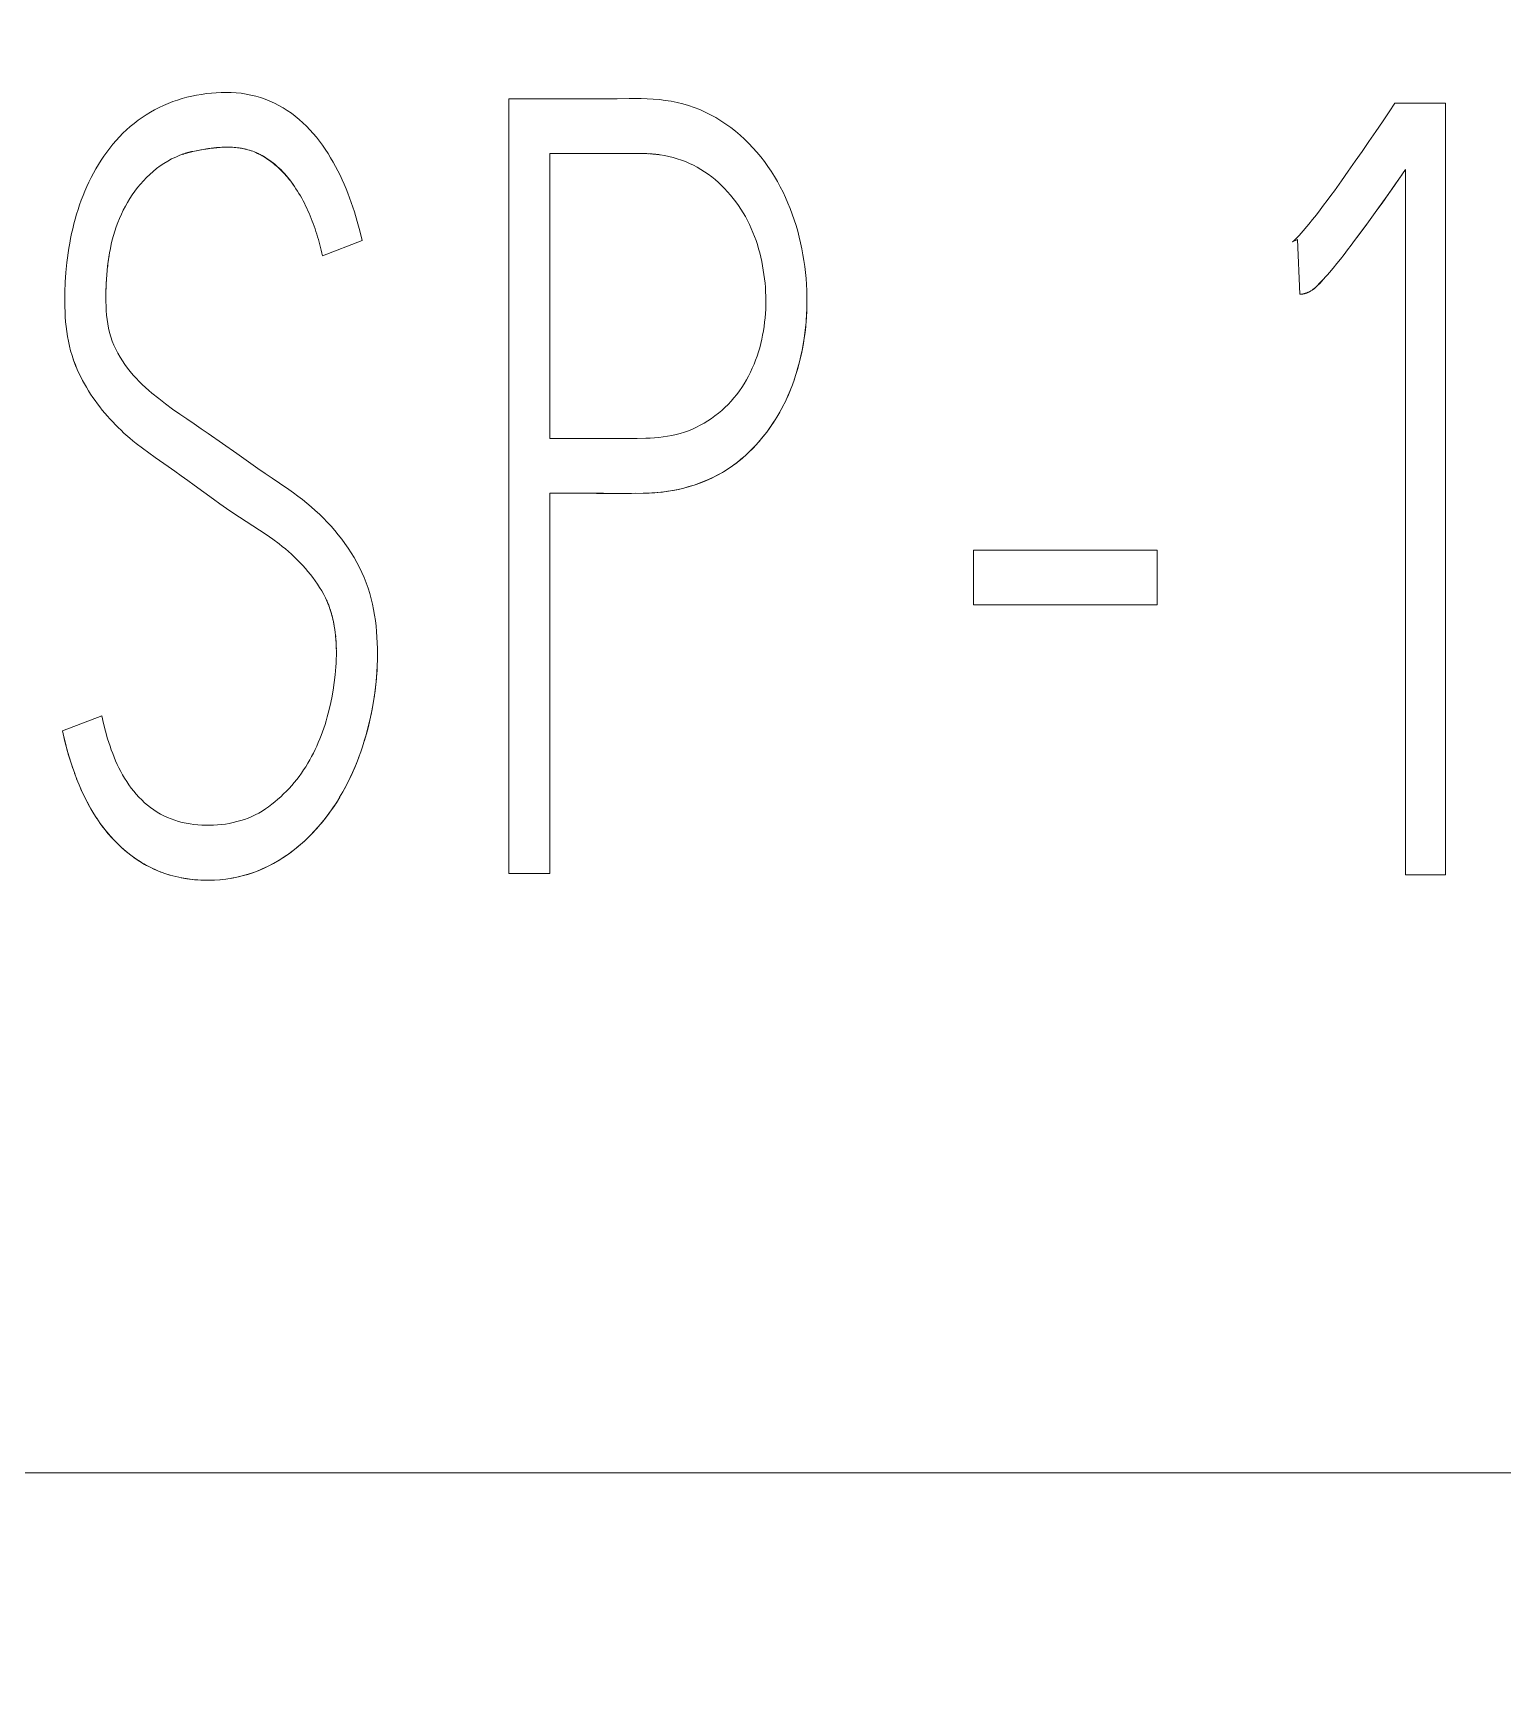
# Model space of a CAD drawing. Header units: millimetres. Extents: x 42356 to 50646, y 31507 to 39566.
# Drawn here: x 47656.512 to 47660.306, y 33863.158 to 33867.455 of the extents above; entities that cross this region are included whole.
import ezdxf

# ---------------------------------------------------------------- set-up
doc = ezdxf.new("R2010")
doc.units = ezdxf.units.MM
doc.set_wipeout_variables(frame=1)
doc.layers.add('000-PI-Oprema', color=30, linetype='Continuous', lineweight=5)

# ---------------------------------------------------------------- blocks, each defined once
blk = doc.blocks.new('A101_6ES7512-1DK01-0AB0')
at = {"layer": '000-PI-Oprema'}
for p, q in [((90.2138, 51.527), (90.2138, 49.527)), ((90.4626, 51.527), (90.2138, 51.527)), ((92.5017, 51.516), (92.487, 51.4936)), ((92.6327, 51.516), (92.5017, 51.516)), ((92.6327, 49.5241), (92.6327, 51.516)), ((92.4698, 51.4679), (92.4523, 51.4422)), ((92.487, 51.4936), (92.4698, 51.4679)), ((92.4523, 51.4422), (92.4348, 51.4166)), ((89.4114, 51.3939), (89.398, 51.3912)), ((89.4929, 51.4021), (89.4861, 51.4022)), ((89.5528, 51.3914), (89.5483, 51.3929)), ((90.3199, 51.3856), (90.3199, 50.6505)), ((92.4171, 51.3911), (92.3994, 51.3657)), ((92.4348, 51.4166), (92.4171, 51.3911)), ((92.3815, 51.3403), (92.3635, 51.315)), ((92.3994, 51.3657), (92.3815, 51.3403)), ((92.5288, 51.3441), (92.5117, 51.3194)), ((92.5288, 51.3441), (92.5288, 49.5241)), ((92.5031, 51.3071), (92.4859, 51.2825)), ((92.5117, 51.3194), (92.4945, 51.2948)), ((92.5203, 51.3318), (92.5031, 51.3071)), ((92.4685, 51.258), (92.4511, 51.2336)), ((92.4772, 51.2703), (92.4598, 51.2458)), ((92.4859, 51.2825), (92.4685, 51.258)), ((92.4945, 51.2948), (92.4772, 51.2703)), ((92.4246, 51.1971), (92.4423, 51.2214)), ((92.4335, 51.2093), (92.4511, 51.2336)), ((92.4598, 51.2458), (92.4423, 51.2214)), ((92.4068, 51.173), (92.4246, 51.1971)), ((92.4157, 51.185), (92.4335, 51.2092)), ((89.7329, 51.1218), (89.835, 51.1609)), ((92.2375, 51.158), (92.2499, 51.1637)), ((92.2499, 51.1637), (92.2563, 51.0223)), ((89.177, 51.085), (89.1765, 51.0798)), ((89.18, 51.1112), (89.1793, 51.106)), ((89.1816, 51.1216), (89.1808, 51.1164)), ((92.3326, 51.0785), (92.3423, 51.09)), ((92.3277, 51.0728), (92.3326, 51.0785)), ((89.0878, 50.8586), (89.0869, 50.8614)), ((90.9561, 50.8182), (90.9508, 50.8018)), ((89.4746, 50.6371), (89.4379, 50.6628)), ((89.4014, 50.5299), (89.4511, 50.4936)), ((90.3199, 49.527), (90.3199, 50.5091)), ((90.4585, 50.5091), (90.3199, 50.5091)), ((90.35, 50.509), (90.4405, 50.5084)), ((91.4134, 50.362), (91.4134, 50.2206)), ((91.8876, 50.362), (91.4134, 50.362)), ((91.8876, 50.2206), (91.8876, 50.362)), ((89.7419, 50.2357), (89.7406, 50.2385)), ((91.4134, 50.2206), (91.8876, 50.2206)), ((89.7668, 50.1381), (89.7662, 50.1442)), ((89.7685, 50.1076), (89.7683, 50.1137)), ((89.7686, 50.0954), (89.7686, 50.1015)), ((89.8748, 50.0954), (89.8746, 50.0792)), ((89.163, 49.9345), (89.0613, 49.8959)), ((89.8316, 49.8414), (89.826, 49.8261)), ((89.8315, 49.8411), (89.8367, 49.8567)), ((89.8361, 49.8547), (89.8416, 49.8722)), ((89.0983, 49.7711), (89.0925, 49.7863)), ((89.098, 49.7718), (89.1044, 49.7561)), ((89.3537, 49.5194), (89.3699, 49.5159)), ((89.4832, 49.5129), (89.4997, 49.5154)), ((90.2138, 49.527), (90.3199, 49.527)), ((92.5288, 49.5241), (92.6327, 49.5241)), ((43.5006, 47.9803), (100, 47.9803))]:
    blk.add_line(p, q, dxfattribs=at)
for points in [[(89.835, 51.1609), (89.829, 51.1858), (89.8225, 51.2105), (89.8152, 51.2349), (89.8072, 51.2591), (89.8029, 51.2711), (89.7984, 51.283), (89.7937, 51.2948), (89.7887, 51.3065), (89.7835, 51.3181), (89.7781, 51.3297), (89.7724, 51.3412), (89.7665, 51.3525), (89.7603, 51.3638), (89.7537, 51.3749), (89.747, 51.3858), (89.7399, 51.3966), (89.7325, 51.4072), (89.7248, 51.4176), (89.7169, 51.4277), (89.7086, 51.4375), (89.7, 51.4471), (89.6911, 51.4563), (89.6819, 51.4652), (89.6724, 51.4738), (89.6626, 51.482), (89.6524, 51.4898), (89.6419, 51.4971), (89.6311, 51.5039), (89.6199, 51.5101), (89.6085, 51.5159), (89.5968, 51.5211), (89.5848, 51.5258), (89.5727, 51.53), (89.5604, 51.5336), (89.5479, 51.5366), (89.5353, 51.5392), (89.5227, 51.5411), (89.5099, 51.5425), (89.4971, 51.5433), (89.4843, 51.5436), (89.4714, 51.5433), (89.4586, 51.5427), (89.4458, 51.5417), (89.433, 51.5403), (89.4203, 51.5385), (89.4076, 51.5364), (89.3951, 51.5338), (89.3826, 51.5309), (89.3702, 51.5275), (89.358, 51.5238), (89.3459, 51.5196), (89.334, 51.5151), (89.3223, 51.5101), (89.3107, 51.5047), (89.2994, 51.4988), (89.2883, 51.4926), (89.2774, 51.4859), (89.2668, 51.4789), (89.2564, 51.4714), (89.2463, 51.4636), (89.2364, 51.4554), (89.2268, 51.4469), (89.2175, 51.438), (89.2085, 51.4289), (89.1998, 51.4194), (89.1914, 51.4097), (89.1833, 51.3997), (89.1755, 51.3894), (89.168, 51.3789), (89.1609, 51.3682), (89.1541, 51.3573), (89.1476, 51.3462), (89.1414, 51.335), (89.1355, 51.3237), (89.1298, 51.3122), (89.1245, 51.3006), (89.1194, 51.2889), (89.1146, 51.2771), (89.11, 51.2651), (89.1057, 51.2531), (89.1017, 51.241), (89.0979, 51.2288), (89.0943, 51.2165), (89.091, 51.2041), (89.0879, 51.1917), (89.085, 51.1793), (89.0824, 51.1668), (89.08, 51.1543), (89.0778, 51.1418), (89.0759, 51.1292), (89.0741, 51.1167), (89.0726, 51.1041), (89.0702, 51.0788), (89.0685, 51.0535), (89.0676, 51.028), (89.0674, 51.0025), (89.0675, 50.9898), (89.0679, 50.977), (89.0686, 50.9643), (89.0695, 50.9515), (89.0708, 50.9389), (89.0724, 50.9262), (89.0743, 50.9136), (89.0766, 50.9011), (89.0793, 50.8887), (89.0824, 50.8764), (89.086, 50.8641), (89.09, 50.852), (89.0946, 50.84), (89.0997, 50.8281)], [(90.9561, 50.8182), (90.9605, 50.8331), (90.9645, 50.8481), (90.9681, 50.8632), (90.9714, 50.8783), (90.9742, 50.8935), (90.9767, 50.9088), (90.9788, 50.9241), (90.9805, 50.9395), (90.9818, 50.9549), (90.9828, 50.9703), (90.9834, 50.9857), (90.9837, 51.0012), (90.9836, 51.0166), (90.9831, 51.0321), (90.9823, 51.0476), (90.9812, 51.063), (90.9797, 51.0784), (90.9779, 51.0938), (90.9758, 51.1092), (90.9733, 51.1245), (90.9704, 51.1397), (90.9672, 51.1549), (90.9637, 51.1699), (90.9598, 51.1849), (90.9555, 51.1998), (90.9508, 51.2145), (90.9458, 51.2292), (90.9404, 51.2436), (90.9346, 51.2579), (90.9285, 51.2721), (90.9219, 51.286), (90.9149, 51.2998), (90.9076, 51.3133), (90.8998, 51.3267), (90.8915, 51.3398), (90.8829, 51.3526), (90.8738, 51.3651), (90.8643, 51.3774), (90.8544, 51.3893), (90.8441, 51.4008), (90.8335, 51.412), (90.8224, 51.4228), (90.811, 51.4332), (90.7992, 51.4432), (90.787, 51.4527), (90.7745, 51.4617), (90.7616, 51.4703), (90.7484, 51.4783), (90.7348, 51.4858), (90.7209, 51.4928), (90.7068, 51.4991), (90.6925, 51.5047), (90.6779, 51.5096), (90.6632, 51.5139), (90.6483, 51.5176), (90.6332, 51.5206), (90.6179, 51.523), (90.6025, 51.5249), (90.5869, 51.5261), (90.5714, 51.527), (90.5558, 51.5274), (90.5247, 51.5274), (90.4937, 51.5271), (90.4626, 51.527)], [(89.4379, 50.6628), (89.4195, 50.6755), (89.401, 50.6882), (89.3825, 50.7007), (89.364, 50.7134), (89.3457, 50.7262), (89.3276, 50.7394), (89.3099, 50.753), (89.2925, 50.7671), (89.284, 50.7744), (89.2756, 50.7818), (89.2674, 50.7895), (89.2593, 50.7974), (89.2514, 50.8056), (89.2438, 50.814), (89.2364, 50.8228), (89.2293, 50.8317), (89.2225, 50.841), (89.216, 50.8505), (89.21, 50.8602), (89.2043, 50.8702), (89.1991, 50.8804), (89.1943, 50.8909), (89.19, 50.9017), (89.1863, 50.9126), (89.1831, 50.9237), (89.1804, 50.9349), (89.1783, 50.9461), (89.1766, 50.9575), (89.1753, 50.9689), (89.1743, 50.9804), (89.1738, 50.9919), (89.1735, 51.0035), (89.1734, 51.015), (89.1736, 51.0266), (89.1744, 51.0496), (89.1759, 51.0725), (89.1768, 51.0839), (89.178, 51.0953), (89.1794, 51.1067), (89.181, 51.118), (89.1829, 51.1293), (89.185, 51.1406), (89.1874, 51.1518), (89.1901, 51.163), (89.1931, 51.1742), (89.1965, 51.1853), (89.2002, 51.1964), (89.2043, 51.2073), (89.2087, 51.2181), (89.2134, 51.2288), (89.2184, 51.2393), (89.2237, 51.2496), (89.2294, 51.2597), (89.2354, 51.2696), (89.2417, 51.2793), (89.2484, 51.2888), (89.2553, 51.298), (89.2626, 51.3069), (89.2702, 51.3155), (89.2782, 51.3239), (89.2865, 51.3319), (89.2952, 51.3396), (89.3042, 51.3468), (89.3135, 51.3537), (89.3232, 51.3602), (89.3331, 51.3662), (89.3433, 51.3717), (89.3538, 51.3767), (89.3645, 51.3812), (89.3755, 51.3851), (89.3866, 51.3885), (89.398, 51.3912)], [(89.398, 51.3912), (89.3968, 51.391), (89.3956, 51.3907), (89.3945, 51.3905), (89.3933, 51.3902), (89.3921, 51.3899), (89.3909, 51.3896), (89.3898, 51.3893), (89.3886, 51.389), (89.3874, 51.3887), (89.3862, 51.3884), (89.3851, 51.3881), (89.3839, 51.3877), (89.3828, 51.3874), (89.3816, 51.387), (89.3804, 51.3867), (89.3793, 51.3863), (89.3781, 51.386), (89.377, 51.3856), (89.3759, 51.3853), (89.3747, 51.3849), (89.3736, 51.3845), (89.3724, 51.3841), (89.3713, 51.3837), (89.3702, 51.3833)], [(89.4068, 51.393), (89.4112, 51.3938), (89.4182, 51.3951)], [(89.4156, 51.3946), (89.42, 51.3954), (89.4244, 51.3961), (89.4288, 51.3968), (89.4332, 51.3975), (89.4377, 51.3982), (89.4421, 51.3988), (89.4465, 51.3993), (89.451, 51.3999), (89.4554, 51.4004), (89.4598, 51.4008), (89.4643, 51.4012), (89.4687, 51.4015), (89.4732, 51.4018), (89.4777, 51.402), (89.4822, 51.4021)], [(89.4794, 51.4021), (89.4726, 51.4019), (89.4658, 51.4014), (89.459, 51.4009), (89.4521, 51.4002), (89.4453, 51.3994), (89.4385, 51.3984), (89.4317, 51.3974), (89.425, 51.3963), (89.4182, 51.3951)], [(89.4794, 51.4021), (89.4867, 51.4022), (89.4912, 51.4022), (89.4957, 51.4021)], [(89.4929, 51.4021), (89.5001, 51.4019), (89.5046, 51.4016), (89.5091, 51.4012), (89.5135, 51.4007), (89.5179, 51.4001), (89.5223, 51.3994), (89.5267, 51.3986), (89.5311, 51.3977), (89.5354, 51.3967), (89.5398, 51.3955)], [(89.5232, 51.3992), (89.5198, 51.3998), (89.5165, 51.4003), (89.5131, 51.4007), (89.5064, 51.4014), (89.4997, 51.4019)], [(89.5364, 51.3964), (89.5331, 51.3972), (89.5298, 51.3979), (89.5265, 51.3986)], [(89.5397, 51.3955), (89.5441, 51.3943), (89.5483, 51.3929)], [(89.5495, 51.3925), (89.5463, 51.3936), (89.543, 51.3946)], [(89.5526, 51.3914), (89.5568, 51.3898), (89.561, 51.3881)], [(89.5622, 51.3876), (89.5591, 51.3889), (89.5559, 51.3902)], [(89.6604, 51.301), (89.6565, 51.3066), (89.6524, 51.3122), (89.6483, 51.3176), (89.644, 51.323), (89.6396, 51.3282), (89.6351, 51.3334), (89.6304, 51.3384), (89.6257, 51.3433), (89.6208, 51.348), (89.6158, 51.3526), (89.6107, 51.3571), (89.6054, 51.3614), (89.6001, 51.3655), (89.5946, 51.3695), (89.5918, 51.3714), (89.589, 51.3732), (89.5861, 51.375), (89.5833, 51.3768), (89.5804, 51.3785), (89.5774, 51.3801), (89.5744, 51.3817), (89.5714, 51.3833), (89.5684, 51.3848), (89.5653, 51.3862), (89.561, 51.3881)], [(89.565, 51.3863), (89.5691, 51.3844), (89.573, 51.3824), (89.5769, 51.3802), (89.5807, 51.378), (89.5845, 51.3756), (89.5882, 51.3731), (89.5919, 51.3706), (89.5955, 51.368), (89.5991, 51.3653), (89.6027, 51.3625), (89.6062, 51.3598), (89.6096, 51.3569), (89.613, 51.354), (89.6164, 51.3511), (89.6197, 51.3481), (89.6229, 51.345), (89.6261, 51.342), (89.6293, 51.3388), (89.6324, 51.3356), (89.6354, 51.3324), (89.6384, 51.3291), (89.6413, 51.3258), (89.6442, 51.3224), (89.647, 51.3189), (89.6498, 51.3155), (89.6525, 51.3119), (89.6552, 51.3084), (89.6578, 51.3047)], [(90.3199, 50.6505), (90.5, 50.6504), (90.5226, 50.6503), (90.5453, 50.6502), (90.5679, 50.6507), (90.5792, 50.6512), (90.5904, 50.6519), (90.6016, 50.6529), (90.6127, 50.6542), (90.6238, 50.6558), (90.6348, 50.6578), (90.6457, 50.6603), (90.6565, 50.6632), (90.6672, 50.6665), (90.6777, 50.6703), (90.688, 50.6745), (90.6982, 50.6792), (90.7082, 50.6842), (90.718, 50.6897), (90.7276, 50.6955), (90.737, 50.7017), (90.7461, 50.7083), (90.755, 50.7152), (90.7636, 50.7225), (90.772, 50.7302), (90.78, 50.7381), (90.7878, 50.7464), (90.7952, 50.7549), (90.8023, 50.7638), (90.8091, 50.7728), (90.8155, 50.7821), (90.8216, 50.7916), (90.8274, 50.8013), (90.8328, 50.8112), (90.8379, 50.8213), (90.8426, 50.8315), (90.8471, 50.8419), (90.8512, 50.8523), (90.855, 50.8629), (90.8584, 50.8736), (90.8616, 50.8844), (90.8644, 50.8953), (90.8669, 50.9062), (90.8692, 50.9172), (90.8712, 50.9282), (90.8729, 50.9393), (90.8743, 50.9505), (90.8755, 50.9617), (90.8764, 50.9729), (90.8771, 50.9841), (90.8774, 50.9954), (90.8776, 51.0066), (90.8774, 51.0179), (90.877, 51.0291), (90.8763, 51.0404), (90.8754, 51.0515), (90.8742, 51.0627), (90.8727, 51.0738), (90.871, 51.085), (90.8691, 51.096), (90.8669, 51.1071), (90.8645, 51.118), (90.8618, 51.129), (90.8588, 51.1398), (90.8556, 51.1506), (90.8521, 51.1612), (90.8483, 51.1718), (90.8442, 51.1823), (90.8398, 51.1926), (90.8351, 51.2028), (90.8301, 51.2129), (90.8247, 51.2229), (90.8191, 51.2326), (90.8131, 51.2422), (90.8068, 51.2516), (90.8003, 51.2608), (90.7934, 51.2698), (90.7862, 51.2786), (90.7788, 51.2871), (90.7711, 51.2954), (90.7631, 51.3033), (90.7549, 51.311), (90.7464, 51.3184), (90.7377, 51.3255), (90.7287, 51.3323), (90.7195, 51.3387), (90.71, 51.3448), (90.7003, 51.3504), (90.6904, 51.3556), (90.6802, 51.3604), (90.6699, 51.3648), (90.6593, 51.3688), (90.6486, 51.3723), (90.6378, 51.3754), (90.6268, 51.3781), (90.6157, 51.3804), (90.6045, 51.3822), (90.5933, 51.3837), (90.5819, 51.3847), (90.5705, 51.3854), (90.5591, 51.3856)], [(90.3199, 51.3856), (90.561, 51.3856), (90.5629, 51.3855)], [(90.5668, 51.3855), (90.5687, 51.3854), (90.5706, 51.3854), (90.5725, 51.3853), (90.5744, 51.3852)], [(90.5782, 51.385), (90.5801, 51.3849), (90.582, 51.3847), (90.5839, 51.3846), (90.5858, 51.3844), (90.5877, 51.3843), (90.5896, 51.3841), (90.5915, 51.3839), (90.5934, 51.3837), (90.5953, 51.3835), (90.5971, 51.3833), (90.599, 51.383), (90.6009, 51.3828), (90.6028, 51.3825), (90.6047, 51.3822)], [(89.6604, 51.301), (89.6643, 51.295), (89.6682, 51.2889), (89.6719, 51.2828), (89.6756, 51.2765), (89.6791, 51.2703), (89.6825, 51.2639), (89.6859, 51.2575), (89.6891, 51.2511), (89.6922, 51.2446), (89.6952, 51.2381), (89.6981, 51.2315), (89.7009, 51.2249), (89.7036, 51.2182), (89.7062, 51.2115), (89.7087, 51.2047), (89.7111, 51.1979), (89.7135, 51.1911), (89.7158, 51.1843), (89.718, 51.1774), (89.7202, 51.1706), (89.7222, 51.1637), (89.7243, 51.1568), (89.7262, 51.1499), (89.728, 51.1429), (89.7297, 51.1359), (89.7314, 51.1289), (89.7329, 51.1218)], [(92.3635, 51.315), (92.3455, 51.2898), (92.3363, 51.2772), (92.3271, 51.2647), (92.3178, 51.2523), (92.3085, 51.24), (92.299, 51.2277), (92.2893, 51.2156), (92.2795, 51.2036)], [(92.2795, 51.2036), (92.2595, 51.18), (92.2543, 51.1742), (92.249, 51.1686), (92.2462, 51.1658), (92.2434, 51.1631), (92.2405, 51.1605), (92.2375, 51.158)], [(92.4068, 51.1729), (92.3978, 51.1609), (92.3888, 51.1489), (92.3796, 51.137), (92.3704, 51.1251), (92.3612, 51.1133), (92.3518, 51.1016), (92.3423, 51.09)], [(92.3518, 51.1016), (92.3612, 51.1133), (92.3705, 51.1251), (92.3797, 51.137), (92.3888, 51.1489), (92.3978, 51.1609), (92.4157, 51.185)], [(89.1787, 51.1007), (89.1781, 51.0955), (89.1775, 51.0903)], [(89.1761, 51.0745), (89.1756, 51.0693), (89.1753, 51.064), (89.1749, 51.0587), (89.1746, 51.0534), (89.1744, 51.0481), (89.1741, 51.0428), (89.1739, 51.0375), (89.1737, 51.0322), (89.1736, 51.0269), (89.1735, 51.0216), (89.1734, 51.0163), (89.1734, 51.0109), (89.1734, 51.0056)], [(92.3277, 51.0728), (92.3227, 51.0671), (92.3177, 51.0616), (92.3125, 51.0561), (92.3073, 51.0508), (92.3019, 51.0455), (92.2965, 51.0402), (92.2936, 51.0377), (92.2907, 51.0353), (92.2877, 51.033), (92.2846, 51.0309), (92.2814, 51.0291), (92.2797, 51.0283), (92.278, 51.0276)], [(92.278, 51.0276), (92.2815, 51.0291), (92.2848, 51.0309), (92.288, 51.0329), (92.2911, 51.0351), (92.2941, 51.0374), (92.2969, 51.0398), (92.2996, 51.0424), (92.3023, 51.045), (92.3075, 51.0506)], [(92.3075, 51.0506), (92.3227, 51.0673), (92.3277, 51.0729)], [(90.9837, 51.0057), (90.9835, 50.9918), (90.9831, 50.978), (90.9824, 50.9642), (90.9814, 50.9504), (90.9801, 50.9367), (90.9785, 50.923), (90.9767, 50.9093), (90.9745, 50.8956), (90.972, 50.882), (90.9692, 50.8685), (90.9662, 50.855), (90.9628, 50.8416), (90.9591, 50.8282), (90.9551, 50.815)], [(92.2563, 51.0223), (92.2569, 51.0223), (92.2574, 51.0223), (92.2579, 51.0223), (92.2584, 51.0224), (92.2589, 51.0224), (92.2594, 51.0224), (92.2599, 51.0225), (92.2604, 51.0225), (92.2609, 51.0226), (92.2614, 51.0227), (92.2619, 51.0228), (92.2624, 51.0228), (92.2629, 51.0229), (92.2634, 51.023), (92.2639, 51.0231), (92.2644, 51.0232), (92.2649, 51.0233), (92.2654, 51.0234), (92.2664, 51.0237), (92.2674, 51.0239), (92.2684, 51.0242), (92.2694, 51.0245), (92.2703, 51.0248), (92.2713, 51.0251), (92.2723, 51.0254), (92.2732, 51.0257), (92.2742, 51.0261), (92.2751, 51.0264), (92.2761, 51.0268), (92.277, 51.0272), (92.278, 51.0276)], [(89.0917, 50.8474), (89.0907, 50.8502), (89.0897, 50.8529), (89.0887, 50.8557)], [(89.0997, 50.8281), (89.099, 50.8294), (89.0984, 50.8308), (89.0978, 50.8322), (89.0972, 50.8335), (89.0967, 50.8349), (89.0961, 50.8363), (89.0955, 50.8377), (89.095, 50.839), (89.0944, 50.8404), (89.0939, 50.8418), (89.0928, 50.8446)], [(89.0997, 50.8281), (89.1039, 50.8186), (89.1085, 50.8094), (89.1132, 50.8002), (89.1181, 50.7912), (89.1232, 50.7823), (89.1285, 50.7735), (89.134, 50.7649), (89.1396, 50.7564), (89.1455, 50.7481), (89.1515, 50.7398), (89.1577, 50.7317), (89.164, 50.7237), (89.1705, 50.7159), (89.1772, 50.7082), (89.184, 50.7005), (89.191, 50.6931), (89.1981, 50.6857), (89.2053, 50.6785), (89.2127, 50.6713), (89.2202, 50.6643), (89.2356, 50.6507), (89.2434, 50.6441), (89.2514, 50.6376), (89.2676, 50.6251), (89.2842, 50.6129), (89.3009, 50.601), (89.3346, 50.5777)], [(90.561, 50.509), (90.576, 50.5094), (90.5911, 50.5102), (90.6062, 50.5115), (90.6212, 50.5133), (90.6363, 50.5158), (90.6512, 50.5187), (90.6661, 50.5222), (90.6808, 50.5263), (90.6954, 50.5309), (90.7099, 50.5361), (90.7241, 50.5419), (90.7381, 50.5482), (90.7519, 50.5552), (90.7654, 50.5627), (90.7786, 50.5708), (90.7914, 50.5795), (90.8039, 50.5888), (90.816, 50.5987), (90.8277, 50.6091), (90.8389, 50.6198), (90.8498, 50.6309), (90.8602, 50.6424), (90.8701, 50.6543), (90.8797, 50.6665), (90.8888, 50.679), (90.8975, 50.6918), (90.9057, 50.7049), (90.9135, 50.7183), (90.9209, 50.7319), (90.9279, 50.7458), (90.9344, 50.7599), (90.9405, 50.7742), (90.9461, 50.7887), (90.9513, 50.8034)], [(90.9411, 50.7758), (90.9356, 50.763), (90.9299, 50.7503), (90.9238, 50.7378), (90.9173, 50.7254), (90.9104, 50.7133), (90.9033, 50.7013), (90.8958, 50.6896), (90.8879, 50.6781), (90.8797, 50.6669), (90.8712, 50.6559), (90.8623, 50.6452), (90.8532, 50.6348), (90.8437, 50.6247), (90.8338, 50.6149), (90.8237, 50.6055), (90.8132, 50.5964), (90.8024, 50.5877), (90.7913, 50.5795), (90.7798, 50.5718), (90.7681, 50.5645), (90.756, 50.5576), (90.7437, 50.5512), (90.7312, 50.5452), (90.7184, 50.5397), (90.7055, 50.5346), (90.6923, 50.53), (90.679, 50.5259), (90.6656, 50.5222), (90.652, 50.5189), (90.6384, 50.5162), (90.6247, 50.5138), (90.6109, 50.512), (90.597, 50.5106), (90.5832, 50.5097), (90.5693, 50.5091)], [(89.5478, 50.5857), (89.5112, 50.6113), (89.4746, 50.6371)], [(89.3346, 50.5777), (89.3514, 50.5659), (89.3681, 50.554), (89.3848, 50.542), (89.4014, 50.5299)], [(89.6217, 50.5351), (89.6031, 50.5476), (89.5846, 50.5602), (89.5662, 50.5729), (89.5478, 50.5857)], [(89.8748, 50.0941), (89.8746, 50.1085), (89.8742, 50.1228), (89.8734, 50.1372), (89.8724, 50.1516), (89.8711, 50.1659), (89.8694, 50.1802), (89.8673, 50.1944), (89.8648, 50.2085), (89.8619, 50.2225), (89.8585, 50.2364), (89.8547, 50.2503), (89.8503, 50.264), (89.8454, 50.2776), (89.84, 50.291), (89.8342, 50.3042), (89.8279, 50.3172), (89.8212, 50.33), (89.8142, 50.3426), (89.8067, 50.3549), (89.7989, 50.3671), (89.7908, 50.3789), (89.7824, 50.3905), (89.7735, 50.4019), (89.7644, 50.4129), (89.7549, 50.4237), (89.7451, 50.4343), (89.735, 50.4446), (89.7246, 50.4547), (89.714, 50.4646), (89.7032, 50.4742), (89.6921, 50.4835), (89.6808, 50.4927), (89.6693, 50.5016), (89.6576, 50.5103), (89.6458, 50.5188), (89.6217, 50.5351)], [(89.4511, 50.4936), (89.4677, 50.4817), (89.4845, 50.4698), (89.5014, 50.4582), (89.5186, 50.4469), (89.5359, 50.4358), (89.5533, 50.4248), (89.5705, 50.4137), (89.5876, 50.4023), (89.6044, 50.3904), (89.6209, 50.3781), (89.6289, 50.3716), (89.6369, 50.3651), (89.6447, 50.3584), (89.6524, 50.3515), (89.66, 50.3445), (89.6674, 50.3374), (89.6746, 50.33), (89.6816, 50.3226), (89.6885, 50.3149), (89.6952, 50.3071), (89.7017, 50.2991), (89.708, 50.291), (89.714, 50.2827), (89.7198, 50.2742), (89.7254, 50.2655), (89.7307, 50.2567), (89.7358, 50.2477), (89.7406, 50.2385)], [(90.4405, 50.5084), (90.4706, 50.5083), (90.5007, 50.5083), (90.5309, 50.5085), (90.5693, 50.5091)], [(90.5416, 50.5087), (90.5139, 50.5086), (90.4585, 50.5091)], [(89.7406, 50.2385), (89.7448, 50.2292), (89.7487, 50.2197), (89.7521, 50.2102), (89.7552, 50.2006), (89.7579, 50.1908), (89.7602, 50.181), (89.7623, 50.1711), (89.764, 50.1612), (89.7654, 50.1512), (89.7665, 50.1411), (89.7674, 50.131), (89.768, 50.121), (89.7684, 50.1109), (89.7686, 50.1008), (89.7686, 50.0907), (89.7684, 50.0806), (89.768, 50.0705), (89.7674, 50.0605), (89.7666, 50.0504), (89.7657, 50.0404), (89.7633, 50.0204), (89.7603, 50.0004), (89.7567, 49.9805), (89.7525, 49.9608), (89.7478, 49.9412), (89.7452, 49.9315), (89.7424, 49.9218), (89.7395, 49.9122), (89.7363, 49.9027), (89.733, 49.8933), (89.7295, 49.8839), (89.7258, 49.8746), (89.722, 49.8654), (89.7179, 49.8563), (89.7137, 49.8472), (89.7092, 49.8383), (89.7046, 49.8294), (89.6998, 49.8205), (89.6948, 49.8118), (89.6896, 49.8031), (89.6841, 49.7946), (89.6784, 49.7863), (89.6725, 49.7781), (89.6663, 49.7701), (89.6599, 49.7622), (89.6533, 49.7545), (89.6465, 49.747), (89.6395, 49.7397), (89.6323, 49.7326), (89.6249, 49.7256), (89.6173, 49.7189), (89.6096, 49.7123), (89.6017, 49.706), (89.5936, 49.6998), (89.5853, 49.694), (89.5768, 49.6885), (89.5681, 49.6835), (89.5592, 49.6788), (89.5501, 49.6745), (89.5408, 49.6706), (89.5313, 49.6671), (89.5217, 49.6639), (89.5119, 49.6612), (89.5021, 49.6587), (89.4921, 49.6567), (89.4821, 49.655), (89.472, 49.6537), (89.4618, 49.6527), (89.4517, 49.6521), (89.4415, 49.6518), (89.4312, 49.6518), (89.421, 49.6521), (89.4109, 49.6528), (89.4007, 49.6539), (89.3907, 49.6553), (89.3807, 49.6571), (89.3708, 49.6592), (89.361, 49.6618), (89.3513, 49.6647), (89.3418, 49.6681), (89.3325, 49.6719), (89.3233, 49.6761), (89.3143, 49.6808), (89.3056, 49.6859), (89.2971, 49.6914), (89.2889, 49.6973), (89.2809, 49.7036), (89.2733, 49.7102), (89.2659, 49.7172), (89.2587, 49.7245), (89.2519, 49.732), (89.2453, 49.7398), (89.2391, 49.7479), (89.2331, 49.7561), (89.2273, 49.7646), (89.2219, 49.7732), (89.2167, 49.7819), (89.2119, 49.7908), (89.2073, 49.7998), (89.2029, 49.8089), (89.1987, 49.8181), (89.1948, 49.8274), (89.191, 49.8368), (89.1875, 49.8463), (89.1841, 49.8559), (89.1809, 49.8655), (89.1779, 49.8752), (89.1724, 49.8948), (89.1674, 49.9146), (89.163, 49.9345)], [(89.7502, 50.2157), (89.7491, 50.2186), (89.748, 50.2215), (89.7469, 50.2243), (89.7457, 50.2272), (89.7445, 50.23), (89.7432, 50.2329)], [(89.7532, 50.207), (89.7522, 50.2099), (89.7512, 50.2128)], [(89.7559, 50.1982), (89.755, 50.2012), (89.7541, 50.2041)], [(89.759, 50.1864), (89.7583, 50.1894), (89.7575, 50.1923), (89.7567, 50.1953)], [(89.761, 50.1774), (89.7604, 50.1804), (89.7597, 50.1834)], [(89.7627, 50.1684), (89.7622, 50.1714), (89.7616, 50.1744)], [(89.7655, 50.1503), (89.7647, 50.1563), (89.7638, 50.1624)], [(89.768, 50.1198), (89.7677, 50.1259), (89.7673, 50.132)], [(89.866, 49.9801), (89.868, 49.9943), (89.8698, 50.0084), (89.8713, 50.0227), (89.8726, 50.0369), (89.8735, 50.0512), (89.8742, 50.0655)], [(89.8746, 50.0798), (89.8741, 50.0631), (89.8733, 50.0469), (89.8721, 50.0308), (89.8705, 50.0148), (89.8686, 49.9987), (89.8664, 49.9827)], [(89.8404, 49.8684), (89.8445, 49.8821), (89.8519, 49.9099), (89.8583, 49.9379), (89.8637, 49.966), (89.8664, 49.9827)], [(89.8638, 49.9668), (89.8609, 49.9509), (89.8577, 49.935), (89.8541, 49.9192), (89.8503, 49.9035), (89.8461, 49.8878), (89.8416, 49.8722)], [(89.0613, 49.8959), (89.0678, 49.8678), (89.0752, 49.84), (89.0836, 49.8124), (89.0881, 49.7988)], [(89.0929, 49.7852), (89.0871, 49.8016), (89.0821, 49.8171), (89.0773, 49.8327), (89.0729, 49.8484), (89.0688, 49.8642), (89.0649, 49.88), (89.0613, 49.8959)], [(89.8266, 49.8276), (89.8202, 49.811), (89.8139, 49.7961), (89.8073, 49.7813), (89.8003, 49.7667), (89.793, 49.7523), (89.7852, 49.738), (89.777, 49.724)], [(89.7844, 49.7366), (89.7913, 49.7492), (89.798, 49.7619), (89.8043, 49.7748), (89.8103, 49.7878), (89.816, 49.801), (89.8214, 49.8142)], [(89.1033, 49.7585), (89.109, 49.7453), (89.115, 49.7323), (89.1213, 49.7194), (89.1279, 49.7067), (89.1349, 49.6942), (89.1423, 49.6818)], [(89.15, 49.6697), (89.141, 49.6839), (89.1328, 49.6979), (89.1251, 49.7121), (89.1178, 49.7266), (89.1109, 49.7412), (89.1044, 49.7561)], [(89.7771, 49.7241), (89.7685, 49.7102), (89.7595, 49.6966), (89.75, 49.6832), (89.7402, 49.6702), (89.73, 49.6574), (89.7193, 49.645), (89.7083, 49.633), (89.6969, 49.6214)], [(89.7073, 49.632), (89.7172, 49.6426), (89.7267, 49.6535), (89.7359, 49.6647), (89.7448, 49.6762), (89.7534, 49.6879), (89.7616, 49.6998), (89.7696, 49.7119)], [(89.2646, 49.5564), (89.2577, 49.5607), (89.251, 49.5653), (89.2378, 49.5748), (89.2251, 49.5849), (89.2128, 49.5957), (89.201, 49.607), (89.1897, 49.6187), (89.1789, 49.631), (89.1686, 49.6437), (89.1589, 49.6568), (89.1497, 49.6702)], [(89.1582, 49.6577), (89.1667, 49.6461), (89.1757, 49.6348), (89.1851, 49.6238), (89.1949, 49.6131), (89.205, 49.6029), (89.2155, 49.593), (89.2264, 49.5836), (89.2377, 49.5747), (89.2493, 49.5663), (89.2613, 49.5584), (89.2735, 49.551), (89.2862, 49.5442), (89.2991, 49.5379), (89.3123, 49.5323), (89.3259, 49.5274), (89.3397, 49.5231)], [(89.6972, 49.6217), (89.6851, 49.6102), (89.6729, 49.5994), (89.6603, 49.5892), (89.6474, 49.5794), (89.6341, 49.5702), (89.6205, 49.5615), (89.6065, 49.5534), (89.5921, 49.5459), (89.5774, 49.539), (89.5624, 49.5329), (89.547, 49.5274), (89.5314, 49.5227), (89.5156, 49.5187), (89.4997, 49.5154)], [(89.4975, 49.515), (89.5117, 49.5178), (89.5257, 49.5211), (89.5396, 49.525), (89.5533, 49.5295), (89.5667, 49.5346), (89.58, 49.5402), (89.5929, 49.5463), (89.6056, 49.5529), (89.618, 49.56), (89.6302, 49.5676), (89.6421, 49.5756), (89.6537, 49.584), (89.665, 49.5929), (89.676, 49.6021), (89.6868, 49.6117)], [(89.3152, 49.5312), (89.3077, 49.5342), (89.3003, 49.5374), (89.293, 49.5409), (89.2857, 49.5445), (89.2786, 49.5483), (89.2715, 49.5522)], [(89.354, 49.5193), (89.3383, 49.5235), (89.3305, 49.5259), (89.3229, 49.5284)], [(89.3678, 49.5163), (89.3821, 49.5138), (89.3965, 49.5119), (89.4109, 49.5106), (89.4254, 49.5099), (89.4399, 49.5098), (89.4543, 49.5102), (89.4688, 49.5112)], [(89.4835, 49.5129), (89.4673, 49.5111), (89.4511, 49.5101), (89.4347, 49.5098), (89.4184, 49.5102), (89.4022, 49.5114), (89.386, 49.5133), (89.3699, 49.5159)]]:
    blk.add_lwpolyline(points, dxfattribs=at)

msp = doc.modelspace()

# ---------------------------------------------------------------- wipeouts: each hides what was drawn before it
msp.add_wipeout([(47567.5259, 33874.3085), (47667.5259, 33874.3085), (47667.5259, 33757.2085), (47567.5259, 33757.2085)]).dxf.layer = '000-PI-Oprema'

# ---------------------------------------------------------------- next in the draw order: block references
at = {"layer": '000-PI-Oprema'}
msp.add_blockref('A101_6ES7512-1DK01-0AB0', (47567.5259, 33815.7585), dxfattribs=at)

doc.saveas('drawing.dxf')
